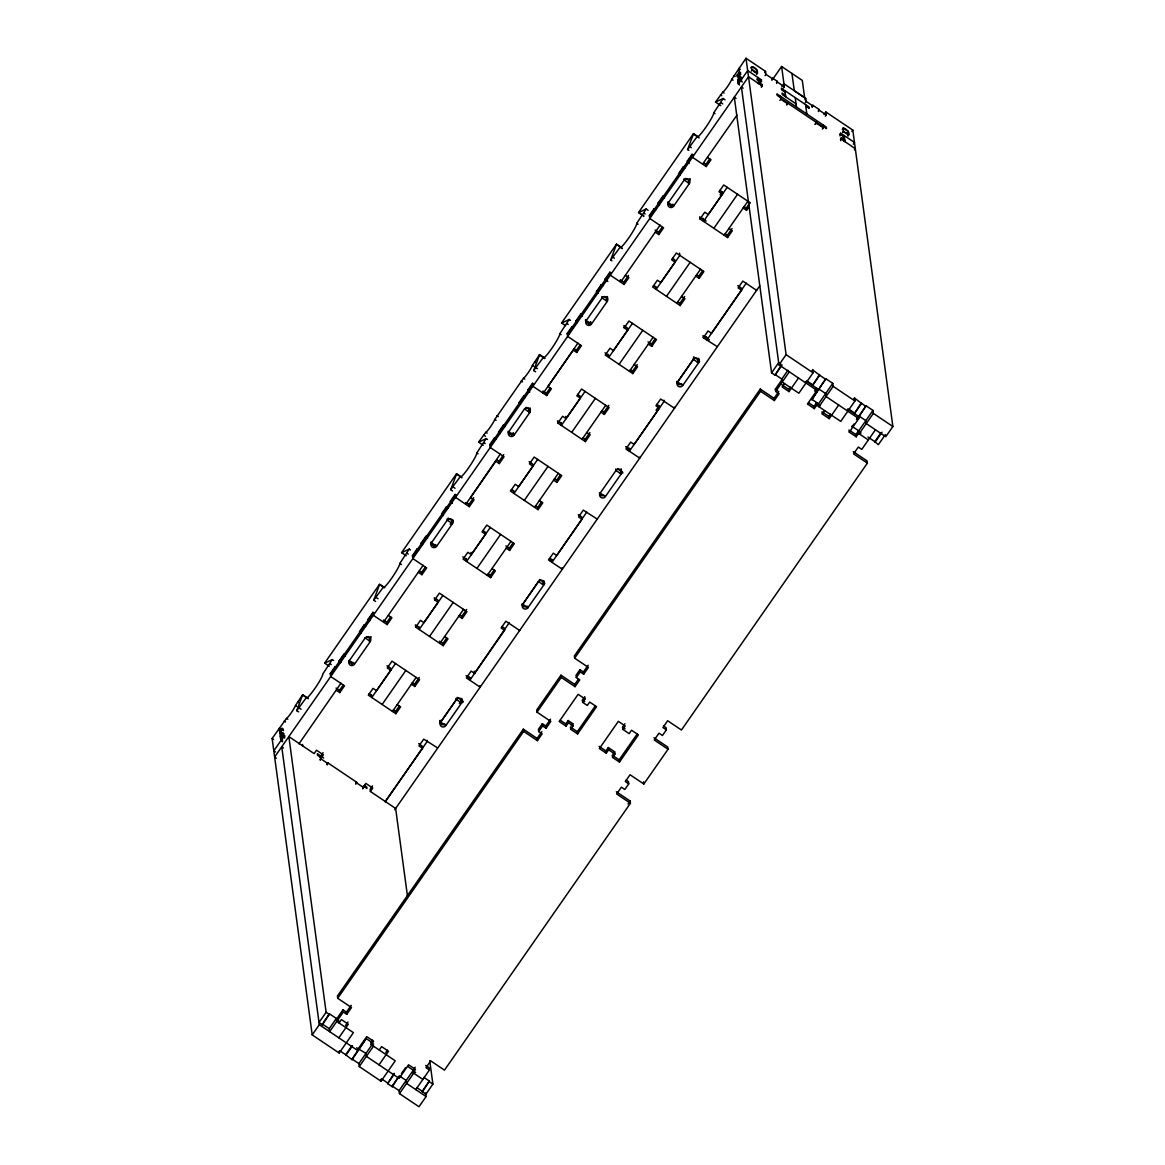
<?xml version="1.0" encoding="UTF-8"?>
<svg xmlns="http://www.w3.org/2000/svg" width="1165" height="1165" viewBox="0 0 1165 1165"><rect width="100%" height="100%" fill="white"/><g stroke="black" fill="none" stroke-linecap="round" stroke-linejoin="round"><path stroke-width="1.5" d="M324.758 663.191L332.229 659.565L322.851 673.923A14.635 1.748 -56.1 0 1 314.914 688.413A14.635 1.748 -56.1 0 1 306.279 697.719L296.711 710.635L298.633 711.888M401.721 552.705L409.206 549.094L399.828 563.438A14.635 1.748 -56.1 0 1 391.877 577.927A14.635 1.748 -56.1 0 1 383.241 587.247L373.717 600.179L375.596 601.417M452.573 490.931L450.622 489.62L460.204 476.762A14.635 1.748 -56.1 0 0 468.854 467.456A14.635 1.748 -56.1 0 0 476.791 452.952L486.169 438.608L478.684 442.219M539.541 354.844L533.657 370.528L543.21 357.611A14.635 1.748 -56.1 0 0 551.861 348.306A14.635 1.748 -56.1 0 0 559.797 333.802L569.175 319.458L561.705 323.069M616.503 244.359L610.62 260.043L620.188 247.126A14.635 1.748 -56.1 0 0 628.823 237.82A14.635 1.748 -56.1 0 0 636.774 223.316L646.153 208.972L638.668 212.598L643.837 216.064M720.8 105.593L715.514 102.039L723.115 98.501L713.737 112.845A14.635 1.748 -56.1 0 1 705.801 127.335A14.635 1.748 -56.1 0 1 697.151 136.655L687.598 149.557L693.466 133.888M842.659 132.46L843.606 131.208C840.402 124.174 850.814 131.456 848.775 134.689L847.887 135.97C850.537 134.091 834.883 127.349 848.775 134.689M296.755 710.665L302.594 694.966L307.735 698.519M373.776 600.179L379.557 584.481L384.057 587.611M450.753 489.693L456.52 473.995L461.02 477.126M323.375 1022.579L329.462 1013.841L336.35 1018.472L336.758 1021.443L353.403 1032.641L339.19 1053.043L312.205 1034.899L272.129 738.479L286.459 718.426A8.359 1.005 -56.1 0 0 291.133 712.965A8.359 1.005 -56.1 0 0 295.473 705.568L302.638 694.69L308.448 698.607M483.213 445.263L478.567 442.161L485.79 432.317A8.359 1.005 -56.1 0 0 490.465 426.841A8.359 1.005 -56.1 0 0 494.79 419.444L523.478 378.276A8.359 1.005 -56.1 0 0 528.08 372.858A8.359 1.005 -56.1 0 0 532.405 365.446L539.57 354.582L544.739 358.048M715.514 102.039L722.81 92.151A8.359 1.005 -56.1 0 0 727.411 86.734A8.359 1.005 -56.1 0 0 731.737 79.322L746.008 58.25L765.536 71.385L765.929 74.356L765.041 75.623M656.055 410.255L659.084 405.901L656.798 404.357M659.084 405.901L659.39 408.114L634.139 444.418L630.702 442.103L625.954 448.904L639.731 458.165L639.6 457.204M283.357 729.203L282.076 728.329L279.702 731.737L281.639 733.047M738.494 77.662L737.008 75.317L739.367 71.91L740.663 72.783M282.076 728.329L282.265 729.814L279.906 733.222L281.187 734.081M737.212 76.788L739.571 73.395L740.867 74.269M283.983 733.775L282.687 732.901L280.314 736.309L281.61 737.168M739.12 82.234L737.62 79.875L739.993 76.482L741.61 77.574M282.687 732.901L282.891 734.387L280.517 737.794L282.454 739.091M737.824 81.361L740.197 77.968L741.479 78.827M285.003 737.052L283.066 735.741L280.707 739.149L282.644 740.445M739.498 85.074L738.013 82.73L740.372 79.322L741.668 80.196M283.066 735.741L283.27 737.227L273.79 750.828L275.522 751.993M738.202 84.2L747.682 70.599L761.459 79.875L760.774 82.628M750.959 67.949C752.619 64.497 758.692 70.395 757.425 73.279C752.75 72.929 746.634 61.556 757.017 70.148L756.129 71.415M330.729 676.53L330.307 673.545L335.039 666.744L336.336 667.618M340.384 662.696L339 661.079L343.733 654.279L345.029 655.152M361.237 633.425L359.534 631.605L364.266 624.804L365.562 625.663M369.611 620.741L368.213 619.125L372.96 612.324L374.242 613.198M418.468 572.379L421.919 574.694L426.652 567.894L412.847 558.603L412.454 555.647L417.187 548.846L418.483 549.705M422.531 544.783L421.133 543.167L425.88 536.366L427.162 537.24M443.384 515.527L441.666 513.692L446.413 506.892L447.695 507.765M452.399 503.265L450.36 501.227L455.093 494.426L456.389 495.285M455.5 497.382L469.306 506.673L474.038 499.872L470.602 497.557L495.839 461.253L499.29 463.583L504.023 456.767L490.247 447.506L489.853 444.535L494.586 437.734L495.882 438.608M499.931 433.671L498.533 432.069L503.28 425.269L504.562 426.128M520.464 404.197L519.066 402.595L523.813 395.794L525.109 396.653M529.798 392.168L527.76 390.115L532.492 383.314L533.788 384.188M567.675 336.408L567.253 333.438L571.986 326.637L573.282 327.496M577.33 322.574L575.932 320.958L580.68 314.157L581.976 315.031M598.184 293.318L596.48 291.483L601.213 284.682L602.509 285.556M607.839 281.493L605.159 279.017L609.907 272.217L611.188 273.076M655.414 232.257L658.851 234.587L663.599 227.787L649.793 218.496L649.386 215.525L654.133 208.724L655.429 209.598M659.477 204.661L658.079 203.06L662.812 196.259L664.108 197.118M680.331 175.405L678.613 173.585L683.36 166.77L684.641 167.644M689.345 163.158L687.306 161.105L692.039 154.304L693.335 155.178M330.438 674.302L373.077 613.081M412.57 556.404L455.224 495.183M489.955 445.278L532.594 384.057M567.37 334.195L610.023 272.974M649.517 216.282L692.17 155.062M751.381 71.036L752.27 69.754L757.439 73.235L756.551 74.502M756.828 79.249L758.022 77.56L758.852 83.734M757.337 80.312L758.226 79.031L761.662 81.361M351.699 664.632L353.184 662.506M349.267 660.438L349.325 660.73A3.131 3.087 -7.7 0 0 350.126 665.026A3.131 3.087 -7.7 0 0 354.495 664.21L370.295 641.536L369.858 638.551L371.053 636.862M433.54 547.142L435.317 544.594M431.37 542.249L431.472 542.832A3.131 3.087 -7.7 0 0 432.273 547.113A3.131 3.087 -7.7 0 0 436.627 546.298L452.428 523.624L452.603 519.794M511.537 435.2L513.314 432.637M508.799 431.429L508.843 431.705A3.131 3.087 -7.7 0 0 509.644 436.001A3.131 3.087 -7.7 0 0 514.013 435.186L529.813 412.512L529.405 409.541L530.293 408.274M588.645 324.511L590.422 321.962M586.126 319.763L586.272 320.623A3.131 3.087 -7.7 0 0 587.073 324.904A3.131 3.087 -7.7 0 0 591.441 324.088L607.227 301.415L607.402 297.585M670.778 206.613L672.263 204.487M668.317 202.142L668.419 202.71A3.131 3.087 -7.7 0 0 669.22 207.006A3.131 3.087 -7.7 0 0 673.574 206.19L689.374 183.517L688.952 180.531L690.131 178.828M528.517 411.696L529.507 410.284A3.131 3.087 -7.7 0 0 530.046 408.289M764.648 72.667L765.536 71.385M368.999 640.735L369.989 639.308A3.131 3.087 -7.7 0 0 370.412 636.687M450.156 524.235L452.137 521.41A3.131 3.087 -7.7 0 0 452.661 520.041M605.946 300.614L606.936 299.201A3.131 3.087 -7.7 0 0 607.358 296.58M688.093 182.701L689.068 181.289A3.131 3.087 -7.7 0 0 689.578 178.973M757.76 83.516L758.648 82.249L762.099 84.564L761.415 87.317M760.133 81.783L761.459 79.875M298.983 743.838L340.995 683.185M736.95 115.175L702.743 163.945M499.29 463.583L498.984 461.355L503.731 454.554M532.492 383.314L532.9 386.285L546.676 395.547L546.37 393.333L550.171 387.887M336.321 690.292L339.772 692.607L339.466 690.379L343.267 684.933M372.96 612.324L373.382 615.309L387.159 624.586L386.853 622.358L390.654 616.911M421.919 574.694L421.613 572.481L425.4 567.035M469.306 506.673L469 504.445L473.733 497.644M546.676 395.547L551.424 388.746L547.972 386.431L573.267 350.17L576.719 352.485L576.413 350.272L580.214 344.825M609.907 272.217L610.329 275.188L624.105 284.464L623.799 282.236L628.547 275.435M658.851 234.587L658.56 232.359L662.346 226.913M692.039 154.304L692.461 157.29L706.252 166.566L705.946 164.338L709.733 158.891M761.211 85.846L762.099 84.564M339.772 692.607L344.505 685.806L330.7 676.515M387.159 624.586L391.906 617.785L388.455 615.455M576.719 352.485L581.452 345.685L567.646 336.394M624.105 284.464L628.838 277.663L625.401 275.348M706.252 166.566L710.985 159.751L707.534 157.435M771.842 79.526L772.73 78.244L777.375 81.375L776.574 83.385M771.929 80.254L772.73 78.244M773.312 78.419L781.613 66.492L802.292 80.4L804.622 97.685L794.297 90.739L791.952 73.439M776.487 82.642L777.375 81.375M781.89 86.763L783.958 83.778L805.729 98.428L806.122 101.399L805.233 102.666M783.462 88.016L784.351 86.749L781.613 66.492M319.982 757.09L323.084 752.634M320.127 759.522L323.389 754.847L316.501 750.216L314.128 753.609L288.847 736.6L326.113 1012.269L319.006 1022.462L322.457 1024.778L329.462 1013.841M320.229 760.264L320.972 757.541L317.521 755.226L317.331 753.74L323.695 758.022M779.909 100.438L780.798 99.171L780.39 96.2M444.549 636.556L448.001 638.871L443.253 645.672L415.701 627.134L420.434 620.333L423.885 622.649L438.098 602.247L437.807 600.019L435.506 598.475M438.098 602.247L434.662 599.931L439.394 593.131L466.947 611.669L462.214 618.469L458.762 616.154M586.723 432.492L590.16 434.807L585.427 441.608L557.875 423.07L562.608 416.269L566.059 418.584L580.272 398.168L579.966 395.954L577.665 394.411M634.11 364.47L637.561 366.786L632.813 373.586L605.261 355.048L609.994 348.233L613.445 350.563L627.658 330.146L624.207 327.831L628.954 321.03L656.507 339.568L651.774 346.384L648.322 344.054M728.882 228.413L732.334 230.743L727.586 237.544L700.034 218.991L704.781 212.19L708.218 214.506L722.431 194.104L722.14 191.875L719.839 190.332M720.101 194.803L722.14 191.875M386.969 665.725L390.406 668.04L390.712 670.268L376.499 690.67L373.048 688.355L368.315 695.156L395.867 713.708L400.614 706.893L397.163 704.577M491.936 568.535L495.387 570.85L490.654 577.651L463.088 559.113L467.835 552.312L471.272 554.627L485.485 534.225L485.193 531.997L482.893 530.454M529.128 461.66L532.58 463.976L532.886 466.204L518.658 486.606L515.221 484.291L510.474 491.091L538.041 509.629L542.774 502.829L539.337 500.513M672.453 258.353L674.753 259.911L675.045 262.125L660.832 282.542L657.38 280.212L652.648 287.012L680.2 305.565L684.947 298.764L681.496 296.449M395.503 663.497L371.81 697.515L371.402 694.544M442.889 595.475L419.196 629.493L418.803 626.522M490.276 527.454L466.582 561.457L466.189 558.501M537.662 459.432L513.969 493.436L513.576 490.48M585.063 391.411L561.37 425.414L560.962 422.458M632.449 323.389L608.756 357.393L608.348 354.437M727.222 187.332L703.529 221.35L703.136 218.379M327.016 764.167L327.904 762.886L356.621 782.21L355.835 784.22M786.695 104.34L787.584 103.059L786.797 105.083M327.117 764.91L327.904 762.886M382.135 704.461L405.842 670.457M429.535 636.44L453.229 602.436M476.922 568.418L500.615 534.4M524.308 500.397L548.001 466.379M571.695 432.375L595.388 398.357M619.081 364.354L642.774 330.336M666.482 296.332L690.175 262.314M713.868 228.296L737.562 194.293M804.84 99.709L805.729 98.428M812.02 106.568L812.908 105.287L819.228 109.539L818.442 111.549M812.121 107.297L812.908 105.287M392.474 711.422L416.167 677.404M439.86 643.4L463.553 609.382M487.247 575.379L510.954 541.361M534.648 507.343L558.341 473.34M582.034 439.322L605.727 405.318M629.42 371.3L653.114 337.297M676.807 303.279L700.5 269.261M724.193 235.257L747.886 201.239M395.867 713.708L395.576 711.48L399.362 706.034M411.376 684.175L414.827 686.491L414.522 684.263L419.269 677.462M443.253 645.672L442.962 643.459L446.748 638.012M462.214 618.469L461.908 616.241L466.655 609.441M490.654 577.651L490.349 575.437L494.135 569.991M506.163 548.132L509.6 550.448L509.309 548.22L513.095 542.788M538.041 509.629L537.735 507.416L541.521 501.969M553.55 480.111L556.987 482.426L556.695 480.198L560.481 474.752M585.427 441.608L585.121 439.38L589.869 432.579M600.936 412.075L604.387 414.405L604.082 412.177L608.814 405.376M632.813 373.586L632.508 371.358L637.255 364.558M651.774 346.384L651.468 344.156L655.254 338.709M680.2 305.565L679.909 303.337L684.641 296.536M695.709 276.032L699.16 278.348L698.854 276.134L702.655 270.688M727.586 237.544L727.295 235.315L732.028 228.515M743.11 208.011L746.547 210.326L746.241 208.113L750.042 202.666M414.827 686.491L419.56 679.69L392.008 661.152L387.261 667.953L390.712 670.268M509.6 550.448L514.347 543.647L486.781 525.095L482.048 531.91L485.485 534.225M556.987 482.426L561.734 475.626L534.167 457.073L529.434 463.874L532.886 466.204M604.387 414.405L609.12 407.604L581.568 389.052L576.821 395.852L580.272 398.168M699.16 278.348L703.893 271.547L676.341 253.009L671.608 259.81L675.045 262.125M746.547 210.326L749.386 206.249M818.34 110.806L819.228 109.539M355.733 783.477L356.621 782.21M814.961 124.291L816.286 122.383L815.5 124.393M824.034 114.505L825.81 111.956L852.795 130.101L892.871 426.521L885.764 436.715L866.25 423.579L865.843 420.623L858.955 415.992L861.183 412.803M825.33 116.194L826.218 114.913L825.81 111.956M362.621 788.123L365.868 783.433L372.771 788.079L370.397 791.472L395.634 808.452L407.561 896.744M362.723 788.851L363.451 786.127L366.902 788.457L366.698 786.972L364.397 785.428M822.388 129.038L823.276 127.757L822.883 124.786M372.465 785.851L370.091 789.258L370.397 791.472M842.295 129.402L843.125 128.004M839.805 134.456L840.693 133.189L854.513 142.494L853.333 144.198M840.009 135.941L840.693 133.189M840.431 139.159L841.319 137.878L844.771 140.193L843.882 141.475M717.058 346.515L703.34 337.777L708.072 330.976L711.509 333.292L741.523 290.216L741.231 287.988L737.78 285.673M840.635 140.63L841.319 137.878M842.994 137.237L844.188 135.533L845.018 141.708M843.445 138.256L844.334 136.989L840.897 134.674M847.406 132.752L848.295 131.485M847.465 132.883L848.353 131.601L843.183 128.121M468.563 678.54L469.451 677.273L470.747 678.132M550.419 561.064L551.598 559.36L552.894 560.234M627.513 450.374L628.998 448.248L630.294 449.122M705.509 338.433L706.398 337.151L707.694 338.025M851.906 131.383L852.795 130.101M385.324 801.52L422.444 748.236L422.138 746.008L418.701 743.692M479.98 685.661L480.198 687.19L466.393 677.899L471.126 671.098L474.577 673.414L504.591 630.323L504.285 628.11L501.984 626.566M543.953 580.84A3.131 3.087 -7.7 0 1 543.414 582.835L543.735 585.078L527.92 607.737A3.131 3.087 -7.7 0 1 523.551 608.538A3.131 3.087 -7.7 0 1 522.75 604.256L538.507 581.306M578.262 514.697L581.714 517.012L582.005 519.24L556.71 555.501L553.273 553.186L548.526 559.986L562.331 569.277L562.113 567.603M698.723 358.31A3.131 3.087 -7.7 0 1 698.214 360.626L698.549 362.868L682.719 385.528A3.131 3.087 -7.7 0 1 678.365 386.329A3.131 3.087 -7.7 0 1 677.549 382.047L693.35 359.373L693.204 358.252M385.149 801.826L427.206 741.45L427.06 740.343M527.73 606.339L527.949 607.751L522.779 604.271L538.565 581.597A3.131 3.087 -7.7 0 1 542.905 580.767A3.131 3.087 -7.7 0 1 543.72 585.063L538.565 581.597M682.69 385.251L677.579 382.062L693.379 359.388A3.131 3.087 -7.7 0 1 697.704 358.558A3.131 3.087 -7.7 0 1 698.519 362.854L693.379 359.388M459.301 703.573L461.296 700.762A3.131 3.087 -7.7 0 0 461.777 698.432M542.424 584.247L543.414 582.835L544.725 583.723M619.853 473.165L620.843 471.752A3.131 3.087 -7.7 0 0 621.163 468.825M697.223 362.038L698.214 360.626L699.539 361.514M394.746 809.733L759.726 285.891M854.411 149.906L855.299 148.639L841.523 139.363M523.333 729.174L523.638 731.387L537.415 740.663L537.109 738.435L523.333 729.174L337.413 996.046L337.704 998.274L351.495 1007.55L346.748 1014.351L343.311 1012.036L343.005 1009.807L346.456 1012.123L346.748 1014.351M560.947 675.176L561.253 677.404L575.029 686.666L574.724 684.452L560.947 675.176L536.745 709.936L537.036 712.15L550.812 721.426L546.079 728.227L542.642 725.912L542.337 723.683L545.773 725.999L546.079 728.227M760.279 389.052L760.585 391.28L774.361 400.556L774.055 398.328L760.279 389.052L574.36 655.939L574.651 658.167L588.427 667.428L583.694 674.229L580.257 671.914L579.952 669.7L583.388 672.016L583.694 674.229M782.123 364.965L775.016 375.159L771.58 372.844L778.686 362.635L780.972 364.194M312.205 1034.899L319.312 1024.69L281.741 746.809L283.474 747.974M337.704 998.274L523.638 731.387M537.036 712.15L561.253 677.404M574.651 658.167L760.585 391.28M820.393 405.697L816.403 403.017L816.709 405.231L814.335 408.638L807.447 404.007L816.927 390.392L778.977 364.863L786.098 354.655L746.008 58.25M775.016 375.159L781.016 365.679M343.311 1012.036L329.637 1031.637L329.244 1028.68L336.35 1018.472M819.563 374.489L812.558 385.44L819.665 375.232L812.675 369.858L813.068 372.815L798.855 393.231L782.21 382.018L781.802 379.062L787.904 370.31M343.005 1009.807L336.452 1019.215L338.753 1020.758L339.044 1022.987L341.418 1019.579L348.306 1024.224L338.826 1037.826M542.337 723.683L538.405 729.319L538.711 731.547L542.147 733.863L537.415 740.663M579.952 669.7L576.02 675.321L576.326 677.549L579.762 679.865L575.029 686.666M774.361 400.556L779.094 393.741L775.657 391.425L775.351 389.212L781.904 379.805M538.711 731.547L542.642 725.912M576.326 677.549L580.257 671.914M775.657 391.425L789.317 371.824M346.456 1012.123L351.189 1005.322M537.109 738.435L541.856 731.635M545.773 725.999L550.521 719.198M574.724 684.452L578.524 679.006M583.388 672.016L588.136 665.215M774.055 398.328L778.803 391.527M784.511 383.562L782.137 386.969L789.025 391.6L798.506 377.999M345.641 1025.404L348 1021.996M789.025 391.6L788.72 389.387L790.307 387.115M585.034 698.942L578.146 694.311L559.185 721.514L566.074 726.159L565.782 723.931L568.141 720.523L572.787 723.654L573.093 725.882L570.719 729.275L577.607 733.921L596.567 706.704L589.679 702.073L587.306 705.466L582.66 702.349L582.369 700.121L584.728 696.714L585.034 698.942L582.66 702.349M811.787 371.125L812.675 369.858M566.074 726.159L568.447 722.751L568.141 720.523M571.214 725.926L572.787 723.654M371.722 1042.267L366.203 1038.568L352.092 1059.713L345.67 1054.718L351.888 1045.791M345.772 1055.461L352.442 1045.893M577.607 733.921L577.316 731.693L595.271 705.917M814.597 391.091L816.621 388.178L816.927 390.392M352.092 1059.713L353.315 1057.063M353.767 1056.422L355.543 1053.874M355.98 1053.233L366.203 1038.568M832.771 383.372L818.544 403.789L818.951 406.745L833.164 386.343L832.771 383.372L825.883 378.741L811.757 399.886L817.757 390.406M806.704 381.494L818.864 389.678L819.213 388.309M819.665 387.668L821.442 385.12M821.878 384.479L825.883 378.741M372.072 1044.656L358.878 1063.601L359.271 1066.572L381.042 1081.222L395.255 1060.805L371.242 1044.656L370.951 1042.427L372.523 1040.17M814.335 408.638L814.029 406.41L816.403 403.017M371.242 1044.656L373.615 1041.248L366.727 1036.617L357.247 1050.218L319.312 1024.69M359.271 1066.572L373.499 1046.17M379.237 1050.029L381.61 1046.621L388.498 1051.267L379.018 1064.868M838.683 405.041L829.218 418.643L822.33 414.012L824.689 410.604M385.819 1052.446L387.406 1050.175M829.218 418.643L828.912 416.429L830.485 414.157M622.853 729.392L625.226 725.984L618.338 721.353L599.378 748.556L606.266 753.202L605.96 750.974L608.334 747.566L614.654 751.818L614.945 754.046L612.586 757.439L619.474 762.085L638.42 734.867L631.532 730.237L629.173 733.644L622.853 729.392L622.547 727.164L624.921 723.756M606.266 753.202L608.64 749.794L608.334 747.566M853.639 399.304L854.527 398.022L861.518 403.396L854.411 413.604L861.416 402.653M854.527 398.022L854.935 400.993L840.722 421.395L816.709 405.231M613.067 754.09L614.654 751.818M407.765 1066.528L413.284 1070.242L399.071 1090.644L399.464 1093.615L418.992 1106.75L426.099 1096.542L406.57 1083.406L406.177 1080.45L399.289 1075.805L392.27 1086.756L387.625 1083.625L394.192 1073.329M387.625 1083.625L394.294 1074.072M619.474 762.085L619.168 759.857L637.124 734.081M856.45 419.254L858.489 416.342L858.78 418.57L849.3 432.171L856.202 436.802L858.561 433.409L858.27 431.181L861.052 433.06M392.27 1086.756L392.62 1085.372M393.071 1084.746L395.285 1081.557M395.736 1080.916L397.513 1078.368M861.619 412.162L863.396 409.614M863.848 408.973L866.061 405.784L872.949 410.415L873.357 413.386L859.144 433.788L858.736 430.832L872.949 410.415M401.415 1073.635L405.478 1067.81M851.95 426.929L853.974 424.016M857.032 419.648L866.061 405.784M422.866 1079.387L413.109 1072.819L412.803 1070.591L415.177 1067.198M856.202 436.802L855.896 434.589L858.27 431.181M413.109 1072.819L415.483 1069.426L408.595 1064.781L399.114 1078.382L366.392 1056.364L365.985 1053.408L356.665 1047.816M399.464 1093.615L413.677 1073.213L413.284 1070.242M415.759 1089.595L429.419 1069.98L429.128 1067.752L425.676 1065.436M626.158 780.084L628.445 781.642L628.75 783.856L624.833 789.491L621.382 787.176L616.649 793.977L630.425 803.253L444.491 1070.14L430.715 1060.864L425.982 1067.664L429.419 1069.98M663.773 726.101L666.06 727.644L666.365 729.873L662.448 735.508L658.997 733.178L654.264 739.979L668.04 749.255L643.823 784.016L630.047 774.74L625.314 781.54L628.75 783.856M875.439 429.769L861.765 449.384L858.328 447.054L853.581 453.869L867.372 463.131L681.438 730.018L667.662 720.742L662.929 727.543L666.365 729.873M429.739 1060.703L432.899 1084.12L425.793 1094.328L422.254 1091.27L429.361 1081.062L423.842 1077.348M885.473 434.501L878.352 444.695L874.813 441.637L880.9 432.899M422.342 1091.998L429.361 1081.062M874.915 442.38L882.021 432.186M628.037 804.01L630.119 801.025L616.343 791.749M485.79 432.317L487.159 433.132M286.459 718.426L287.828 719.256M765.929 74.356L772.832 78.987M777.463 82.103L784.351 86.749M806.122 101.399L813.01 106.03M819.33 110.282L826.218 114.913M785.094 92.181L781.642 89.865L781.453 88.38L809.005 106.918L809.209 108.403L805.758 106.088M785.53 95.384L782.079 93.069L782.283 94.554L796.059 103.831M740.357 69.434L738.901 68.458L740.576 80.807L742.294 81.958M780.594 97.685L777.157 95.37L776.953 93.884L826.32 127.116L826.524 128.587L823.073 126.271M762.303 86.05L748.513 76.773L274.634 757.002L276.353 758.167M780.696 98.428L823.174 127.014M780.798 99.171L787.686 103.802M816.388 123.126L823.276 127.757M737.008 75.317L738.29 76.176M733.906 75.623L735.202 76.497M737.62 79.875L738.916 80.749M738.013 82.73L739.294 83.589M731.737 79.322L733.033 80.196M743.154 88.147L741.406 86.982L778.977 364.863M736.032 98.355L734.3 97.176L771.58 372.844M722.81 92.151L724.091 93.025M720.509 94.86L721.79 95.734M723.115 98.501L725.052 99.797M720.844 102.637L722.781 103.933M713.737 112.845L715.033 113.704M698.68 137.091L693.51 133.611L638.537 212.525L643.706 215.991M693.437 133.975L699.087 137.951M690.044 146.848L691.34 147.722M687.568 149.513L688.865 150.387M703.645 162.794L705.946 164.338M750.144 202.754L723.727 184.987L718.994 191.788L722.431 194.104M687.306 161.105L688.588 161.979M743.954 206.569L746.241 208.113M684.743 168.386L683.36 166.77M678.613 173.585L679.909 174.444M685.719 178.362L688.952 180.531M700.879 217.549L706.136 221.073M724.994 233.772L727.295 235.315M664.531 198.079L662.812 196.259M658.079 203.06L659.375 203.919M655.516 210.341L654.133 208.724M646.153 208.972L648.09 210.283M649.386 215.525L650.682 216.399M643.881 213.122L645.177 213.981M655.109 230.044L658.56 232.359M741.523 290.216L738.086 287.901L742.819 281.1L756.624 290.376L756.522 289.546M636.774 223.316L638.056 224.19M696.568 274.591L698.854 276.134M819.665 375.232L825.985 379.484M861.518 403.396L866.163 406.527M786.098 354.655L813.068 372.815M833.164 386.343L854.935 400.993M873.357 413.386L892.871 426.521M621.717 247.577L616.547 244.097L561.574 322.996L565.578 325.676M616.474 244.446L620.989 247.49M620.188 247.126L622.445 248.655M806.85 380.926L812.456 384.698M818.777 388.95L825.665 393.581L826.058 396.537L858.78 418.57M848.717 409.09L854.309 412.861M848.44 409.585L859.056 416.721L858.955 415.992M613.081 257.334L614.363 258.208M653.492 285.571L655.793 287.114M677.608 301.793L679.909 303.337M610.606 259.999L611.902 260.858M774.914 374.416L781.802 379.062M811.656 399.144L818.544 403.789M851.848 426.186L858.736 430.832M867.925 437.006L874.813 441.637M858.561 433.409L868.318 439.977M781.832 384.741L788.72 389.387M808.525 402.711L814.029 406.41M828.912 416.429L822.024 411.784L822.33 414.012M850.377 430.875L855.896 434.589M620.363 279.92L623.799 282.236M704.184 336.336L709.427 339.86M775.351 389.212L777.652 390.756M605.159 279.017L606.455 279.891M853.29 451.641L867.066 460.918L867.372 463.131M602.611 286.299L601.213 284.682M596.48 291.483L597.762 292.357M604.227 296.696L606.805 298.444M693.626 356.854L699.437 360.771M648.031 341.84L651.468 344.156M582.398 315.992L580.68 314.157M575.932 320.958L577.228 321.831M569.175 319.458L570.471 320.331M566.918 323.593L568.2 324.467M573.384 328.239L571.986 326.637M604.955 352.82L608.407 355.136M630.221 369.815L632.508 371.358M567.253 333.438L568.549 334.297M559.797 333.802L561.093 334.675M574.127 348.714L576.413 350.272M659.39 408.114L655.939 405.799L660.686 398.998L674.491 408.289L674.331 407.182M539.512 354.932L544.667 358.412M543.21 357.611L544.506 358.485M534.575 361.747L535.871 362.621M601.781 410.633L604.082 412.177M532.405 365.446L533.701 366.32M536.104 367.82L537.4 368.679M533.643 370.47L535.58 371.781M542.934 391.018L546.37 393.333M625.649 446.676L629.1 448.991M523.478 378.276L524.774 379.149M521.177 380.984L522.473 381.858M527.76 390.115L529.056 390.989M525.197 397.396L523.813 395.794M561.006 423.157L557.569 420.842L557.875 423.07M582.835 437.836L585.121 439.38M519.066 402.595L520.362 403.454M526.172 407.371L529.405 409.541M617.508 468.825L622.678 472.306M622.78 473.048L620.843 471.752L621.134 473.966L605.349 496.64A3.131 3.087 -7.7 0 1 600.98 497.455A3.131 3.087 -7.7 0 1 600.179 493.159L600.135 492.882M496.96 415.745L498.256 416.619M494.79 419.444L496.086 420.317M504.663 426.871L503.28 425.269M498.533 432.069L499.829 432.943M495.984 439.351L494.586 437.734M554.394 478.655L556.695 480.198M483.562 434.982L485.499 436.293M486.169 438.608L487.465 439.482M489.853 444.535L491.135 445.409M483.897 442.758L485.193 443.617M496.698 459.811L498.984 461.355M582.005 519.24L578.568 516.925L583.301 510.124L597.033 518.978M476.791 452.952L478.087 453.826M511.333 489.635L513.619 491.179M535.434 505.858L537.735 507.416M461.733 477.213L456.563 473.733L401.59 552.632L406.25 555.749M460.204 476.762L461.821 477.854M453.098 486.97L455.034 488.266M466.699 502.901L469 504.445M549.37 558.545L551.671 560.088M450.36 501.227L451.656 502.086M505.858 545.904L509.309 548.22M447.797 508.508L446.413 506.892M441.666 513.692L442.962 514.566M448.132 518.046L452.005 520.653M539.468 579.5L544.623 582.981M452.399 523.609L447.244 520.129L447.083 519.022M462.796 556.885L466.233 559.2M488.048 573.894L490.349 575.437M427.584 538.201L425.88 536.366M421.133 543.167L422.429 544.04M418.584 550.448L417.187 548.846M409.206 549.094L410.488 549.953M412.454 555.647L413.735 556.506M406.935 553.229L408.231 554.103M419.313 570.923L421.613 572.481M504.591 630.323L501.139 628.008L505.872 621.207L519.677 630.498L519.575 629.668M399.828 563.438L401.444 564.515M653.958 737.765L667.734 747.027L668.04 749.255M459.622 614.698L461.908 616.241M582.369 700.121L584.684 701.679M622.547 727.164L625.081 728.868M384.77 587.684L379.601 584.204L324.627 663.118L329.273 666.234M568.447 722.751L573.093 725.882M608.64 749.794L614.945 754.046M560.263 720.218L565.782 723.931M571.797 727.979L577.316 731.693M599.072 746.343L605.96 750.974M619.168 759.857L612.28 755.226L612.586 757.439M376.135 597.441L378.072 598.752M418.847 627.236L415.395 624.906L415.701 627.134M439.511 641.143L442.962 643.459M383.416 620.042L386.853 622.358M466.087 675.671L469.539 677.986M368.213 619.125L370.15 620.435M365.664 626.406L364.266 624.804M359.534 631.605L360.815 632.464M367.281 636.818L369.858 638.551M457.321 697.413L463.131 701.315M463.233 702.058L461.296 700.762L461.602 702.976L445.773 725.635A3.131 3.087 -7.7 0 1 441.418 726.45A3.131 3.087 -7.7 0 1 440.603 722.154L440.385 720.494L440.632 722.184L445.744 725.358M412.235 682.719L414.522 684.263M345.452 656.099L343.733 654.279M339 661.079L340.937 662.375M332.229 659.565L333.525 660.438M329.972 663.715L331.253 664.589M336.437 668.361L335.039 666.744M369.159 693.714L371.46 695.257M393.275 709.936L395.576 711.48M330.307 673.545L331.603 674.418M336.03 688.064L339.466 690.379M422.444 748.236L418.992 745.92L423.74 739.12L437.472 747.843M297.628 701.869L298.924 702.728M295.473 705.568L296.755 706.441M299.157 707.927L301.094 709.237M284.231 721.106L285.527 721.98M282.265 729.814L283.561 730.688M280.692 729.261L279.236 728.285L280.896 740.634L282.629 741.785M321.118 758.998L328.006 763.628M356.723 782.938L363.611 787.584M282.891 734.387L284.828 735.697M283.27 737.227L284.566 738.1M272.129 738.479L273.586 739.455M326.113 1012.269L329.564 1014.584M370.951 1042.427L373.615 1044.219M412.803 1070.591L415.599 1072.47M429.463 1081.804L432.899 1084.12M329.244 1028.68L322.356 1024.05L322.457 1024.778M416.735 1087.557L422.254 1091.27M339.641 1050.67L345.67 1054.718M351.99 1058.97L358.878 1063.601M381.508 1078.834L387.537 1082.897M392.168 1086.013L399.071 1090.644M847.523 408.973L847.829 411.187M805.554 104.602L806.835 113.995M849.008 429.943L849.3 432.171M795.229 97.656L796.496 107.034M784.89 90.695L785.72 96.87M805.758 381.494L805.962 383.023M746.255 283.153L706.806 340.107L706.398 337.151M699.728 216.777L700.034 218.991M684.015 178.769L684.204 180.036L668.39 202.695L673.559 206.176L673.326 204.501M703.034 335.549L703.34 337.777M679.53 253.14L679.836 255.353L656.143 289.371L655.735 286.401M660.089 225.165L620.639 282.134L620.377 280.183M664.006 400.221L664.152 401.328L629.406 451.219L628.998 448.248M627.658 330.146L627.353 327.933L623.916 325.603L624.207 327.831M601.854 296.536L602.072 297.949L586.243 320.608L591.369 323.797M615.761 468.971L615.979 470.485L600.179 493.159L605.305 496.363M643.517 781.788L643.823 784.016M577.942 343.078L543.24 393.231L543.065 391.979M630.119 801.025L630.425 803.253M586.709 512.163L551.992 562.316L551.598 559.36M565.753 416.356L566.059 418.584M570.428 727.047L570.719 729.275M524.6 408.755L508.843 431.705L514.013 435.186L513.838 433.933M500.484 453.768L465.825 504.343L465.607 502.668M509.236 622.707L469.859 680.229L469.451 677.273M470.98 552.399L471.272 554.627M455.093 494.426L455.53 497.397M474.272 671.186L474.577 673.414M436.569 546.006L431.443 542.817L447.258 520.158A3.131 3.087 -7.7 0 1 451.627 519.342A3.131 3.087 -7.7 0 1 452.428 523.624M456.287 698.388L456.432 699.51L440.632 722.184L456.403 699.481L456.258 698.374M434.356 597.703L434.662 599.931M423.143 565.287L383.649 621.964M365.053 637.765L370.266 641.522A3.131 3.087 -7.7 0 0 369.48 637.24A3.131 3.087 -7.7 0 0 365.126 638.056L349.296 660.715L354.378 663.497M425.604 1092.959L426.099 1096.542M380.795 1079.416L381.042 1081.222M302.521 744.464L302.725 745.935M338.957 1051.383L339.19 1053.043M603.936 495.402A3.131 3.087 -7.7 0 1 599.378 493.261M444.884 724.048A3.131 3.087 -7.7 0 1 439.802 722.256M439.788 721.31A3.131 3.087 -7.7 0 1 440.035 720.436M526.784 606.324A3.131 3.087 -7.7 0 1 521.905 604.023M681.831 383.94A3.131 3.087 -7.7 0 1 676.705 381.494M513.124 433.598A3.131 3.087 -7.7 0 1 507.998 431.472M353.607 662.623A3.131 3.087 -7.7 0 1 348.597 661.138M435.739 544.71A3.131 3.087 -7.7 0 1 430.613 542.278M590.961 322.093A3.131 3.087 -7.7 0 1 585.442 319.763M672.919 204.399A3.131 3.087 -7.7 0 1 667.56 202.171M689.345 183.502L684.19 180.022A3.131 3.087 -7.7 0 1 688.573 179.221A3.131 3.087 -7.7 0 1 689.374 183.517M607.213 301.4L602.043 297.92A3.131 3.087 -7.7 0 1 606.426 297.133A3.131 3.087 -7.7 0 1 607.227 301.415M529.813 412.512L524.643 409.031A3.131 3.087 -7.7 0 1 528.997 408.216A3.131 3.087 -7.7 0 1 529.813 412.512M621.134 473.966L615.979 470.485A3.131 3.087 -7.7 0 1 620.333 469.684A3.131 3.087 -7.7 0 1 621.134 473.966M461.602 702.976L456.432 699.51A3.131 3.087 -7.7 0 1 460.772 698.68A3.131 3.087 -7.7 0 1 461.573 702.961"/></g></svg>
